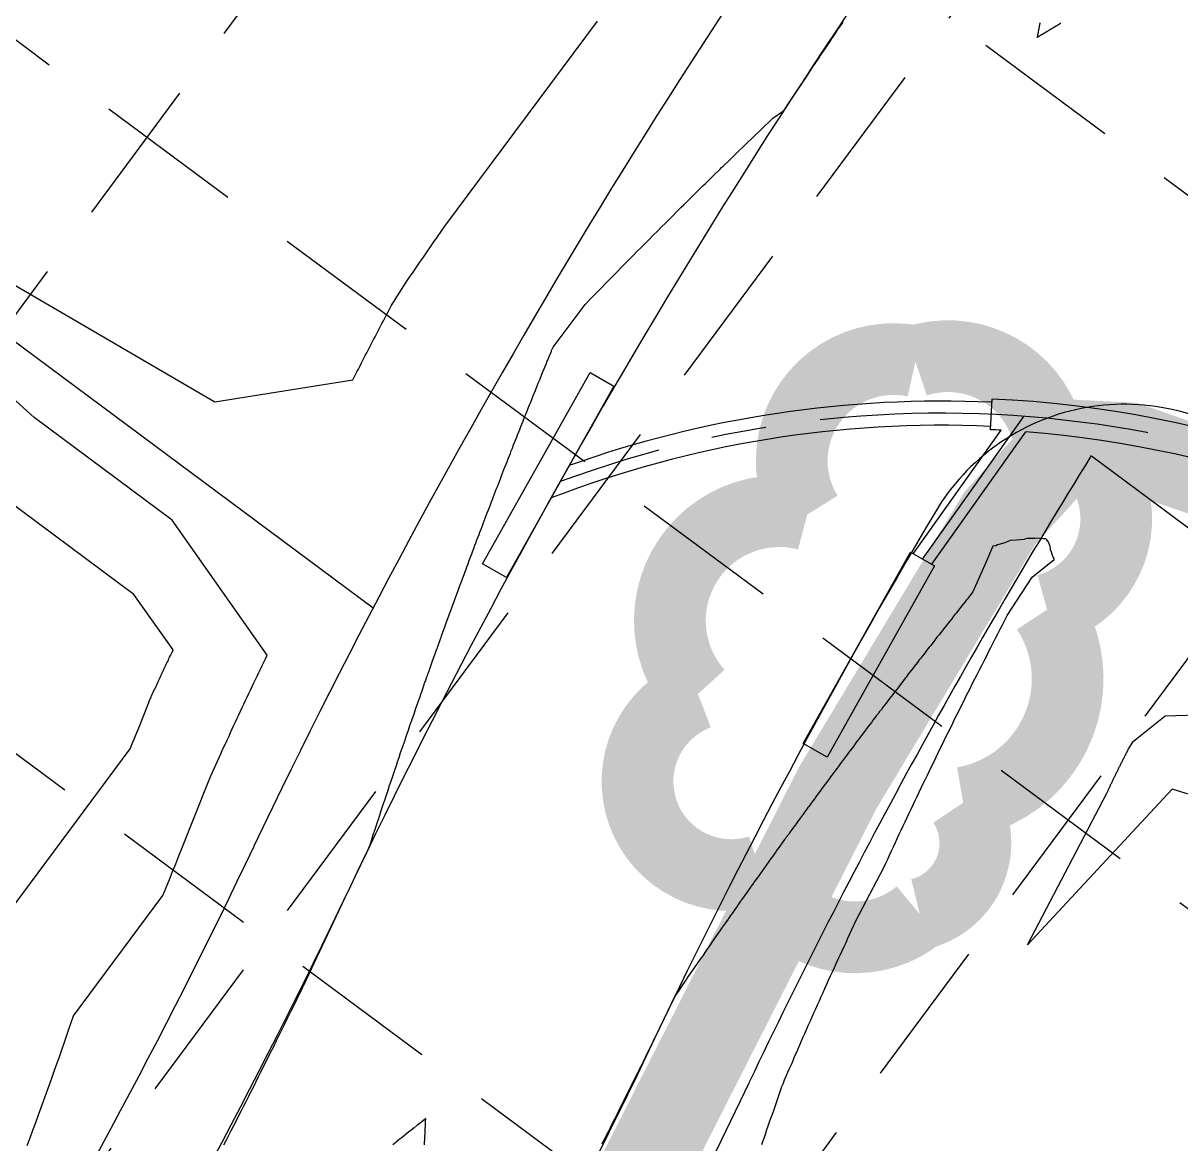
# Model space of a CAD drawing. Header units: feet. Extents: x 2260 to 6199, y 3666 to 7344.
# Drawn here: x 3605.8 to 3711.4, y 6517.3 to 6619.5 of the extents above; entities that cross this region are included whole.
import ezdxf

# ---------------------------------------------------------------- set-up
doc = ezdxf.new("R2010")
doc.units = ezdxf.units.FT
doc.header["$LTSCALE"] = 40
doc.header["$MEASUREMENT"] = 0
doc.linetypes.add('CENTER2', pattern=[1.125, 0.75, -0.125, 0.125, -0.125])
doc.linetypes.add('HIDDEN', pattern=[0.375, 0.25, -0.125])
for name, color, linetype in [('CL-STORM', 4, 'CENTER2'), ('EOP-PROP', 4, 'CONTINUOUS'), ('EROSION BLANKETS', 84, 'CONTINUOUS'), ('FLOW-ARROWS', 253, 'CONTINUOUS'), ('GRID', 254, 'HIDDEN'), ('INLET', 3, 'CONTINUOUS'), ('INLET PROTECTION', 5, 'CONTINUOUS'), ('lots-line', 4, 'CONTINUOUS'), ('PC', 43, 'CONTINUOUS'), ('ST-ROW', 2, 'CONTINUOUS'), ('STORM', 3, 'CONTINUOUS')]:
    doc.layers.add(name, color=color, linetype=linetype)

msp = doc.modelspace()

# ---------------------------------------------------------------- linework, layer by layer
at = {"layer": 'CL-STORM', "color": 7}
msp.add_line((3687.81, 6570.61), (3697.05, 6583.61), dxfattribs=at)
msp.add_arc((3689.55, 6483.9), 100, 53.3765, 110.3359, dxfattribs=at)
at = {"layer": 'EOP-PROP', "color": 7}
for centre, radius, start, end in [((4206.23, 6268.43), 632.23, 143.37652, 154.52686), ((3706.2, 6564.72), 20, 53.3765, 149.3513), ((4206.23, 6268.43), 601.23, 149.35128, 154.52686), ((3092.69, 6798.92), 601.23, 323.37652, 334.52686), ((3092.69, 6798.92), 632.23, 323.37652, 334.52686)]:
    msp.add_arc(centre, radius, start, end, dxfattribs=at)
at = {"layer": 'EROSION BLANKETS', "const_width": 8}
msp.add_lwpolyline([(3626.94, 6453.09), (3647.5, 6485.62), (3660.9, 6511.98), (3680.07, 6549.72), (3694.84, 6574.31), (3701.06, 6581.16), (3706.58, 6580.88), (3716.31, 6577.5), (3740.2, 6558.66), (3793.82, 6518.55), (3806.63, 6508.9)], dxfattribs=at)
at = {"layer": 'FLOW-ARROWS', "color": 7}
msp.add_lwpolyline([(3699.09, 6536.73, 0, 1.67, 0), (3695.97, 6532.83, 0, 0, 0), (3690.23, 6525.64, 0, 0, 0)], format="xyseb", dxfattribs=at)
at = {"layer": 'GRID', "linetype": 'HIDDEN', "ltscale": 1.35}
for p, q in [((3897.47, 6987.24), (2807.99, 5517.54)), ((3939.44, 6956.12), (2849.96, 5486.42)), ((3270.61, 6930.98), (5873.05, 5001.81)), ((3981.42, 6925.01), (2891.93, 5455.31)), ((3239.5, 6889.01), (5841.93, 4959.83)), ((3208.38, 6847.03), (5810.82, 4917.86))]:
    msp.add_line(p, q, dxfattribs=at)
at = {"layer": 'INLET', "color": 7}
for points in [[(3649.9, 6568.94), (3647.72, 6570.16), (3657.51, 6587.61), (3659.69, 6586.38)], [(3649.9, 6568.94), (3647.72, 6570.16), (3657.51, 6587.61), (3659.69, 6586.38)], [(3679.12, 6552.55), (3676.94, 6553.78), (3686.72, 6571.22), (3688.9, 6570)], [(3679.12, 6552.55), (3676.94, 6553.78), (3686.72, 6571.22), (3688.9, 6570)], [(3688.9, 6570), (3679.12, 6552.55), (3676.94, 6553.78), (3686.72, 6571.22)]]:
    msp.add_lwpolyline(points, close=True, dxfattribs=at)
at = {"layer": 'INLET PROTECTION', "color": 170, "ltscale": 100, "const_width": 6.54}
msp.add_lwpolyline([(3699.16, 6565.99, 0.520567), (3699.16, 6565.99, 0.765195), (3699.11, 6582.55, 0.417879), (3687.17, 6588.62, 0.6649), (3677.3, 6574.65, 0.744833), (3667.35, 6558.32, 0.975642), (3673.01, 6542.21, 0.520567), (3687.56, 6538.25, 0.520567), (3691.52, 6548.39, 0.540264), (3699.16, 6565.99)], format="xyb", close=True, dxfattribs=at)
at = {"layer": 'lots-line', "color": 7}
msp.add_line((3637.75, 6566.14), (3536.79, 6641.18), dxfattribs=at)
at = {"layer": 'PC', "color": 43, "flags": 128}
for points, elevation in [([(3606.22, 6517.15), (3606.48, 6517.85), (3606.74, 6518.55), (3607, 6519.24), (3607.25, 6519.93), (3607.5, 6520.61), (3607.74, 6521.28), (3607.99, 6521.95), (3608.22, 6522.62), (3608.46, 6523.28), (3608.69, 6523.93), (3608.92, 6524.58), (3609.15, 6525.22), (3609.37, 6525.86), (3609.59, 6526.49), (3609.8, 6527.12), (3610.02, 6527.74), (3610.23, 6528.36), (3610.44, 6528.97), (3618.58, 6539.93), (3618.88, 6540.66), (3619.18, 6541.39), (3619.47, 6542.11), (3619.76, 6542.83), (3620.04, 6543.54), (3620.31, 6544.23), (3622.69, 6550.19), (3622.96, 6550.86), (3623.11, 6551.19), (3623.26, 6551.52), (3623.4, 6551.85), (3623.55, 6552.18), (3623.7, 6552.51), (3623.85, 6552.84), (3624, 6553.17), (3624.15, 6553.49), (3624.31, 6553.82), (3624.46, 6554.15), (3624.61, 6554.47), (3624.76, 6554.8), (3624.91, 6555.13), (3625.06, 6555.45), (3625.21, 6555.77), (3625.36, 6556.1), (3625.51, 6556.42), (3625.66, 6556.74), (3625.81, 6557.07), (3625.96, 6557.39), (3626.11, 6557.71), (3626.27, 6558.03), (3626.42, 6558.35), (3626.57, 6558.67), (3626.72, 6558.99), (3626.87, 6559.31), (3627.02, 6559.63), (3627.18, 6559.94), (3627.33, 6560.26), (3627.48, 6560.58), (3627.63, 6560.89), (3627.78, 6561.21), (3627.94, 6561.52), (3628.09, 6561.84), (3619.42, 6574.16), (3606.86, 6583.5), (3572.89, 6614.35), (3623.32, 6584.94), (3635.89, 6586.93), (3636.02, 6587.18), (3636.15, 6587.43), (3636.27, 6587.68), (3636.4, 6587.93), (3636.53, 6588.17), (3636.65, 6588.42), (3636.78, 6588.67), (3636.91, 6588.92), (3637.03, 6589.16), (3637.16, 6589.41), (3637.29, 6589.65), (3637.41, 6589.9), (3637.54, 6590.14), (3637.67, 6590.39), (3637.79, 6590.63), (3637.92, 6590.87), (3638.05, 6591.11), (3638.17, 6591.36), (3638.3, 6591.6), (3638.43, 6591.84), (3638.55, 6592.08), (3638.68, 6592.32), (3638.81, 6592.56), (3638.93, 6592.8), (3639.06, 6593.03), (3639.19, 6593.27), (3639.31, 6593.51), (3639.4, 6593.68), (3640.76, 6595.84), (3641.07, 6596.3), (3641.38, 6596.75), (3641.69, 6597.21), (3642.01, 6597.67), (3642.32, 6598.13), (3642.64, 6598.59), (3642.97, 6599.06), (3643.29, 6599.52), (3643.62, 6599.99), (3643.95, 6600.47), (3644.28, 6600.94), (3658.18, 6619.64)], 564), ([(3624.13, 6517.2), (3624.35, 6517.61), (3624.59, 6518.09), (3624.81, 6518.52), (3625.05, 6518.98), (3625.28, 6519.42), (3625.51, 6519.87), (3625.74, 6520.33), (3625.96, 6520.76), (3626.17, 6521.17), (3626.41, 6521.65), (3626.61, 6522.04), (3626.86, 6522.54), (3627.05, 6522.92), (3627.31, 6523.44), (3627.49, 6523.79), (3627.76, 6524.33), (3628.04, 6524.89), (3628.21, 6525.23), (3628.37, 6525.55), (3628.65, 6526.12), (3628.95, 6526.72), (3629.1, 6527.02), (3629.4, 6527.64), (3629.54, 6527.92), (3629.67, 6528.18), (3629.98, 6528.81), (3630.3, 6529.47), (3630.42, 6529.71), (3630.75, 6530.39), (3630.86, 6530.61), (3630.96, 6530.83), (3631.3, 6531.51), (3631.64, 6532.23), (3631.73, 6532.41), (3632.37, 6533.77), (3635.48, 6540.33), (3635.5, 6540.36), (3635.92, 6541.27), (3636.14, 6541.73), (3636.14, 6541.74), (3636.15, 6541.74), (3636.37, 6542.21), (3636.37, 6542.21), (3636.59, 6542.67), (3636.81, 6543.14), (3636.81, 6543.14), (3636.82, 6543.15), (3637.04, 6543.61), (3637.04, 6543.61), (3637.26, 6544.08), (3637.26, 6544.08), (3637.39, 6544.35), (3637.46, 6544.56), (3637.46, 6544.56), (3637.62, 6545.05), (3637.62, 6545.06), (3637.63, 6545.06), (3637.79, 6545.56), (3637.95, 6546.04), (3637.95, 6546.06), (3638.11, 6546.54), (3638.11, 6546.55), (3638.12, 6546.57), (3638.28, 6547.05), (3638.28, 6547.07), (3638.44, 6547.55), (3638.45, 6547.58), (3638.61, 6548.05), (3638.76, 6548.52), (3638.77, 6548.55), (3638.93, 6549.01), (3638.94, 6549.05), (3638.95, 6549.08), (3639.1, 6549.54), (3639.25, 6550), (3639.27, 6550.04), (3639.42, 6550.49), (3639.44, 6550.54), (3639.59, 6550.99), (3639.6, 6551.04), (3639.62, 6551.09), (3639.77, 6551.54), (3639.92, 6551.97), (3639.94, 6552.03), (3640.09, 6552.47), (3640.11, 6552.53), (3640.25, 6552.96), (3640.28, 6553.03), (3640.42, 6553.45), (3640.45, 6553.52), (3640.59, 6553.95), (3640.62, 6554.02), (3640.76, 6554.44), (3640.79, 6554.52), (3640.81, 6554.6), (3640.96, 6555.02), (3641.1, 6555.43), (3641.13, 6555.51), (3641.16, 6555.6), (3641.3, 6556.01), (3641.44, 6556.41), (3641.47, 6556.51), (3641.51, 6556.6), (3641.65, 6557), (3641.78, 6557.4), (3641.82, 6557.5), (3641.85, 6557.6), (3641.99, 6558), (3642.13, 6558.39), (3642.17, 6558.49), (3642.2, 6558.6), (3642.34, 6558.99), (3642.47, 6559.37), (3642.52, 6559.49), (3642.65, 6559.86), (3642.69, 6559.98), (3642.73, 6560.1), (3642.87, 6560.48), (3642.91, 6560.6), (3643.04, 6560.97), (3643.17, 6561.34), (3643.22, 6561.47), (3643.35, 6561.83), (3643.4, 6561.97), (3643.52, 6562.32), (3643.57, 6562.46), (3643.7, 6562.82), (3643.75, 6562.96), (3643.75, 6562.97), (3643.88, 6563.32), (3643.93, 6563.45), (3643.98, 6563.6), (3644.11, 6563.95), (3644.23, 6564.29), (3644.29, 6564.44), (3644.34, 6564.6), (3644.47, 6564.94), (3644.59, 6565.27), (3644.65, 6565.43), (3644.71, 6565.6), (3644.83, 6565.93), (3644.95, 6566.26), (3645.01, 6566.42), (3645.13, 6566.75), (3645.19, 6566.92), (3645.25, 6567.09), (3645.37, 6567.41), (3645.49, 6567.73), (3645.55, 6567.91), (3645.62, 6568.09), (3645.73, 6568.4), (3645.85, 6568.71), (3645.92, 6568.9), (3646.03, 6569.2), (3646.1, 6569.39), (3646.21, 6569.69), (3646.29, 6569.89), (3646.4, 6570.18), (3646.47, 6570.38), (3646.54, 6570.58), (3646.65, 6570.87), (3646.73, 6571.08), (3646.84, 6571.37), (3646.92, 6571.58), (3647.02, 6571.86), (3647.13, 6572.14), (3647.21, 6572.36), (3647.32, 6572.63), (3647.4, 6572.85), (3647.48, 6573.07), (3647.58, 6573.34), (3647.67, 6573.57), (3647.77, 6573.84), (3647.87, 6574.1), (3647.96, 6574.33), (3648.06, 6574.59), (3648.15, 6574.82), (3648.25, 6575.08), (3648.34, 6575.32), (3648.43, 6575.55), (3648.53, 6575.81), (3648.62, 6576.05), (3648.71, 6576.3), (3648.81, 6576.55), (3648.9, 6576.79), (3649, 6577.04), (3649.1, 6577.29), (3649.19, 6577.53), (3649.29, 6577.78), (3649.38, 6578.02), (3649.48, 6578.27), (3649.58, 6578.53), (3649.67, 6578.77), (3649.76, 6578.99), (3649.86, 6579.26), (3649.95, 6579.48), (3650.05, 6579.75), (3650.14, 6579.97), (3650.25, 6580.24), (3650.33, 6580.46), (3650.44, 6580.73), (3650.55, 6581.01), (3650.63, 6581.23), (3650.72, 6581.44), (3650.83, 6581.72), (3650.91, 6581.92), (3651.02, 6582.21), (3651.1, 6582.41), (3651.22, 6582.7), (3651.3, 6582.9), (3651.41, 6583.19), (3651.49, 6583.39), (3651.61, 6583.68), (3651.69, 6583.88), (3651.81, 6584.17), (3651.88, 6584.36), (3652, 6584.67), (3652.08, 6584.85), (3652.2, 6585.16), (3652.27, 6585.34), (3652.4, 6585.65), (3652.53, 6585.96), (3652.6, 6586.14), (3652.67, 6586.31), (3652.79, 6586.63), (3652.93, 6586.95), (3652.99, 6587.12), (3653.06, 6587.29), (3653.19, 6587.61), (3653.33, 6587.94), (3653.39, 6588.1), (3653.53, 6588.43), (3653.59, 6588.59), (3653.66, 6588.75), (3653.79, 6589.08), (3653.93, 6589.42), (3653.99, 6589.57), (3654.04, 6589.67), (3654.14, 6589.92), (3655.07, 6591.15), (3657.07, 6593.82), (3657.53, 6594.3), (3657.8, 6594.57), (3658.24, 6595.02), (3658.52, 6595.31), (3658.94, 6595.75), (3659.25, 6596.06), (3659.65, 6596.47), (3659.97, 6596.8), (3660.36, 6597.19), (3660.7, 6597.54), (3661.07, 6597.91), (3661.43, 6598.27), (3661.81, 6598.66), (3662.16, 6599.01), (3662.56, 6599.41), (3662.89, 6599.74), (3663.31, 6600.16), (3663.62, 6600.48), (3664.06, 6600.91), (3664.35, 6601.21), (3664.81, 6601.66), (3665.08, 6601.94), (3665.34, 6602.2), (3665.82, 6602.67), (3666.06, 6602.91), (3666.55, 6603.39), (3666.78, 6603.62), (3667.29, 6604.12), (3667.82, 6604.65), (3668.02, 6604.84), (3668.21, 6605.03), (3668.76, 6605.56), (3669.34, 6606.13), (3669.5, 6606.29), (3669.65, 6606.43), (3670.24, 6607), (3670.86, 6607.6), (3670.98, 6607.72), (3671.62, 6608.34), (3671.72, 6608.44), (3672.38, 6609.07), (3672.46, 6609.15), (3673.14, 6609.81), (3673.2, 6609.87), (3673.26, 6609.93), (3673.95, 6610.58), (3674.17, 6610.79), (3674.18, 6610.8), (3675.06, 6611.42), (3675.06, 6611.42), (3675.07, 6611.43), (3675.2, 6611.52), (3675.66, 6612.22), (3675.67, 6612.24), (3676.21, 6613.06), (3676.74, 6613.85), (3676.77, 6613.89), (3677.29, 6614.67), (3677.32, 6614.72), (3677.83, 6615.49), (3677.88, 6615.56), (3678.38, 6616.31), (3678.43, 6616.39), (3678.93, 6617.12), (3678.99, 6617.22), (3679.48, 6617.94), (3679.55, 6618.05), (3679.63, 6618.16), (3680.11, 6618.87), (3680.58, 6619.56)], 563), ([(3698.5, 6619.48), (3698.5, 6619.45), (3698.49, 6619.43), (3698.49, 6619.41), (3698.49, 6619.39), (3698.48, 6619.37), (3698.48, 6619.35), (3698.47, 6619.33), (3698.47, 6619.31), (3698.47, 6619.28), (3698.46, 6619.26), (3698.46, 6619.24), (3698.45, 6619.22), (3698.45, 6619.2), (3698.45, 6619.18), (3698.44, 6619.16), (3698.44, 6619.14), (3698.43, 6619.11), (3698.43, 6619.09), (3698.43, 6619.07), (3698.42, 6619.05), (3698.42, 6619.03), (3698.41, 6619.01), (3698.41, 6618.98), (3698.41, 6618.96), (3698.4, 6618.94), (3698.4, 6618.92), (3698.39, 6618.9), (3698.39, 6618.88), (3698.39, 6618.86), (3698.38, 6618.83), (3698.38, 6618.81), (3698.38, 6618.79), (3698.37, 6618.77), (3698.37, 6618.75), (3698.36, 6618.73), (3698.36, 6618.71), (3698.36, 6618.69), (3698.35, 6618.66), (3698.35, 6618.64), (3698.34, 6618.62), (3698.34, 6618.6), (3698.34, 6618.58), (3698.33, 6618.56), (3698.33, 6618.54), (3698.32, 6618.51), (3698.32, 6618.49), (3698.32, 6618.47), (3698.31, 6618.45), (3698.31, 6618.43), (3698.3, 6618.41), (3698.3, 6618.38), (3698.3, 6618.36), (3698.29, 6618.34), (3698.29, 6618.32), (3698.29, 6618.3), (3698.28, 6618.28), (3698.28, 6618.25), (3698.27, 6618.23), (3698.27, 6618.21), (3698.27, 6618.19), (3698.26, 6618.17), (3698.26, 6618.16), (3698.26, 6618.17), (3698.28, 6618.18), (3698.3, 6618.19), (3698.32, 6618.2), (3698.34, 6618.21), (3698.36, 6618.22), (3698.38, 6618.23), (3698.4, 6618.25), (3698.41, 6618.26), (3698.43, 6618.27), (3698.43, 6618.27), (3698.45, 6618.28), (3698.45, 6618.28), (3698.47, 6618.29), (3698.47, 6618.29), (3698.49, 6618.3), (3698.49, 6618.3), (3698.51, 6618.31), (3698.51, 6618.31), (3698.53, 6618.33), (3698.53, 6618.33), (3698.55, 6618.34), (3698.55, 6618.34), (3698.57, 6618.35), (3698.57, 6618.35), (3698.59, 6618.36), (3698.59, 6618.36), (3698.6, 6618.37), (3698.6, 6618.37), (3698.62, 6618.38), (3698.62, 6618.38), (3698.64, 6618.4), (3698.64, 6618.4), (3698.66, 6618.41), (3698.66, 6618.41), (3698.68, 6618.42), (3698.68, 6618.42), (3698.7, 6618.43), (3698.7, 6618.43), (3698.72, 6618.44), (3698.72, 6618.44), (3698.74, 6618.45), (3698.74, 6618.45), (3698.76, 6618.46), (3698.76, 6618.46), (3698.78, 6618.48), (3698.78, 6618.48), (3698.79, 6618.49), (3698.79, 6618.49), (3698.81, 6618.5), (3698.81, 6618.5), (3698.83, 6618.51), (3698.83, 6618.51), (3698.85, 6618.52), (3698.85, 6618.52), (3698.87, 6618.53), (3698.87, 6618.53), (3698.89, 6618.54), (3698.89, 6618.55), (3698.91, 6618.56), (3698.91, 6618.56), (3698.93, 6618.57), (3698.93, 6618.57), (3698.95, 6618.58), (3698.95, 6618.58), (3698.97, 6618.59), (3698.97, 6618.59), (3698.98, 6618.6), (3698.99, 6618.6), (3699, 6618.61), (3699, 6618.61), (3699.02, 6618.63), (3699.02, 6618.63), (3699.04, 6618.64), (3699.04, 6618.64), (3699.06, 6618.65), (3699.06, 6618.65), (3699.08, 6618.66), (3699.08, 6618.66), (3699.1, 6618.67), (3699.1, 6618.67), (3699.12, 6618.68), (3699.12, 6618.68), (3699.14, 6618.69), (3699.14, 6618.69), (3699.16, 6618.71), (3699.16, 6618.71), (3699.17, 6618.72), (3699.18, 6618.72), (3699.19, 6618.73), (3699.19, 6618.73), (3699.21, 6618.74), (3699.21, 6618.74), (3699.23, 6618.75), (3699.23, 6618.75), (3699.25, 6618.76), (3699.25, 6618.76), (3699.27, 6618.77), (3699.27, 6618.77), (3699.29, 6618.79), (3699.29, 6618.79), (3699.31, 6618.8), (3699.31, 6618.8), (3699.33, 6618.81), (3699.33, 6618.81), (3699.35, 6618.82), (3699.35, 6618.82), (3699.37, 6618.83), (3699.37, 6618.83), (3699.38, 6618.84), (3699.38, 6618.84), (3699.4, 6618.85), (3699.4, 6618.86), (3699.42, 6618.87), (3699.42, 6618.87), (3699.44, 6618.88), (3699.44, 6618.88), (3699.46, 6618.89), (3699.46, 6618.89), (3699.48, 6618.9), (3699.48, 6618.9), (3699.5, 6618.91), (3699.5, 6618.91), (3699.52, 6618.92), (3699.52, 6618.92), (3699.54, 6618.94), (3699.54, 6618.94), (3699.56, 6618.95), (3699.56, 6618.95), (3699.57, 6618.96), (3699.58, 6618.96), (3699.59, 6618.97), (3699.59, 6618.97), (3699.61, 6618.98), (3699.61, 6618.98), (3699.63, 6618.99), (3699.63, 6618.99), (3699.65, 6619), (3699.65, 6619), (3699.67, 6619.02), (3699.67, 6619.02), (3699.69, 6619.03), (3699.71, 6619.04), (3699.71, 6619.04), (3699.73, 6619.05), (3699.73, 6619.05), (3699.74, 6619.06), (3699.75, 6619.06), (3699.76, 6619.07), (3699.76, 6619.07), (3699.78, 6619.08), (3699.78, 6619.08), (3699.8, 6619.1), (3699.8, 6619.1), (3699.82, 6619.11), (3699.82, 6619.11), (3699.84, 6619.12), (3699.84, 6619.12), (3699.86, 6619.13), (3699.86, 6619.13), (3699.88, 6619.14), (3699.88, 6619.14), (3699.9, 6619.15), (3699.9, 6619.15), (3699.92, 6619.16), (3699.92, 6619.16), (3699.94, 6619.18), (3699.94, 6619.18), (3699.95, 6619.19), (3699.96, 6619.19), (3699.97, 6619.2), (3699.97, 6619.2), (3699.99, 6619.21), (3699.99, 6619.21), (3700.01, 6619.22), (3700.01, 6619.22), (3700.03, 6619.23), (3700.03, 6619.23), (3700.05, 6619.24), (3700.05, 6619.24), (3700.07, 6619.26), (3700.07, 6619.26), (3700.09, 6619.27), (3700.09, 6619.27), (3700.11, 6619.28), (3700.11, 6619.28), (3700.13, 6619.29), (3700.13, 6619.29), (3700.14, 6619.3), (3700.15, 6619.3), (3700.16, 6619.31), (3700.16, 6619.31), (3700.18, 6619.32), (3700.18, 6619.32), (3700.2, 6619.34), (3700.2, 6619.34), (3700.22, 6619.35), (3700.22, 6619.35), (3700.24, 6619.36), (3700.24, 6619.36), (3700.26, 6619.37), (3700.26, 6619.37), (3700.28, 6619.38), (3700.28, 6619.38), (3700.3, 6619.39), (3700.3, 6619.39), (3700.32, 6619.4), (3700.32, 6619.4), (3700.33, 6619.42), (3700.34, 6619.42), (3700.35, 6619.43), (3700.36, 6619.43), (3700.37, 6619.44), (3700.37, 6619.44), (3700.39, 6619.45), (3700.39, 6619.45), (3700.41, 6619.46)], 563), ([(3594.7, 6525.18), (3615.6, 6553.3), (3615.73, 6553.6), (3615.85, 6553.9), (3615.97, 6554.2), (3616.09, 6554.49), (3616.2, 6554.79), (3616.32, 6555.07), (3617.29, 6557.53), (3617.4, 6557.8), (3617.47, 6557.94), (3617.53, 6558.07), (3617.59, 6558.21), (3617.65, 6558.34), (3617.71, 6558.48), (3617.77, 6558.61), (3617.84, 6558.75), (3617.9, 6558.88), (3617.96, 6559.02), (3618.02, 6559.15), (3618.08, 6559.29), (3618.15, 6559.42), (3618.21, 6559.56), (3618.27, 6559.69), (3618.33, 6559.82), (3618.39, 6559.96), (3618.46, 6560.09), (3618.52, 6560.22), (3618.58, 6560.36), (3618.64, 6560.49), (3618.71, 6560.62), (3618.77, 6560.75), (3618.83, 6560.88), (3618.89, 6561.02), (3618.95, 6561.15), (3619.02, 6561.28), (3619.08, 6561.41), (3619.14, 6561.54), (3619.2, 6561.67), (3619.27, 6561.8), (3619.33, 6561.93), (3619.39, 6562.06), (3619.45, 6562.19), (3619.52, 6562.32), (3615.95, 6567.39), (3582.45, 6592.29)], 565), ([(3673.17, 6517.25), (3673.29, 6517.59), (3673.41, 6517.92), (3673.53, 6518.26), (3673.64, 6518.6), (3673.76, 6518.94), (3673.88, 6519.29), (3674, 6519.64), (3674.13, 6519.99), (3674.25, 6520.35), (3674.37, 6520.71), (3674.5, 6521.07), (3674.62, 6521.44), (3674.74, 6521.81), (3674.99, 6522.53), (3675.1, 6522.77), (3675.25, 6523.12), (3675.4, 6523.47), (3675.55, 6523.82), (3675.7, 6524.18), (3675.86, 6524.53), (3676.01, 6524.89), (3676.16, 6525.25), (3676.32, 6525.6), (3676.48, 6525.96), (3676.63, 6526.32), (3676.79, 6526.68), (3676.95, 6527.05), (3677.11, 6527.41), (3677.27, 6527.77), (3677.43, 6528.14), (3677.6, 6528.5), (3677.76, 6528.87), (3677.92, 6529.24), (3678.09, 6529.61), (3678.25, 6529.98), (3678.42, 6530.35), (3678.59, 6530.72), (3678.75, 6531.1), (3678.92, 6531.47), (3679.09, 6531.85), (3679.26, 6532.22), (3679.43, 6532.6), (3679.61, 6532.98), (3679.78, 6533.36), (3679.95, 6533.74), (3680.13, 6534.12), (3680.3, 6534.51), (3680.48, 6534.89), (3680.66, 6535.28), (3680.84, 6535.66), (3681.02, 6536.05), (3681.2, 6536.44), (3681.38, 6536.83), (3681.56, 6537.22), (3681.74, 6537.62), (3684.29, 6542.49), (3684.46, 6542.87), (3684.64, 6543.24), (3684.81, 6543.62), (3684.98, 6544), (3685.16, 6544.38), (3685.34, 6544.76), (3685.51, 6545.14), (3685.69, 6545.52), (3685.87, 6545.9), (3686.05, 6546.28), (3686.23, 6546.66), (3686.41, 6547.05), (3686.59, 6547.43), (3686.77, 6547.81), (3686.96, 6548.2), (3687.14, 6548.59), (3687.32, 6548.97), (3687.51, 6549.36), (3687.7, 6549.75), (3687.88, 6550.14), (3688.07, 6550.53), (3688.26, 6550.92), (3688.45, 6551.31), (3688.64, 6551.7), (3688.83, 6552.09), (3689.02, 6552.48), (3689.21, 6552.88), (3689.4, 6553.27), (3689.59, 6553.67), (3689.79, 6554.06), (3689.98, 6554.46), (3690.18, 6554.86), (3690.38, 6555.26), (3690.57, 6555.66), (3690.77, 6556.06), (3690.97, 6556.46), (3691.17, 6556.86), (3691.37, 6557.26), (3691.57, 6557.66), (3691.77, 6558.07), (3691.97, 6558.47), (3692.18, 6558.87), (3692.38, 6559.28), (3692.59, 6559.69), (3692.79, 6560.09), (3693, 6560.5), (3693.21, 6560.91), (3693.42, 6561.32), (3693.63, 6561.73), (3693.84, 6562.14), (3694.05, 6562.55), (3694.26, 6562.97), (3694.47, 6563.38), (3694.68, 6563.79), (3694.9, 6564.21), (3695.11, 6564.62), (3695.33, 6565.04), (3695.54, 6565.45), (3697.8, 6568.97), (3699.82, 6570.56), (3699.81, 6570.65), (3699.73, 6570.78), (3699.61, 6571.11), (3699.61, 6571.16), (3699.47, 6571.45), (3699.47, 6571.53), (3699.45, 6571.78), (3699.27, 6572.21), (3699.15, 6572.35), (3699.13, 6572.37), (3699.09, 6572.43), (3699.08, 6572.44), (3698.85, 6572.46), (3698.83, 6572.46), (3698.12, 6572.51), (3698.03, 6572.48), (3697.36, 6572.49), (3697.21, 6572.45), (3697.04, 6572.39), (3696.37, 6572.34), (3695.79, 6572.3), (3695.52, 6572.18), (3695.23, 6572.04), (3694.65, 6571.91), (3694.48, 6571.82), (3694.22, 6571.78), (3693.6, 6570.35), (3692.41, 6567.61), (3692.32, 6567.49), (3692.11, 6567.23), (3691.9, 6566.97), (3691.8, 6566.85), (3691.7, 6566.72), (3691.49, 6566.46), (3691.29, 6566.2), (3691.19, 6566.07), (3691.08, 6565.94), (3690.88, 6565.68), (3690.77, 6565.55), (3690.57, 6565.3), (3690.47, 6565.16), (3690.27, 6564.91), (3690.16, 6564.77), (3689.96, 6564.52), (3689.77, 6564.28), (3689.65, 6564.13), (3689.46, 6563.89), (3689.35, 6563.74), (3689.16, 6563.51), (3689.04, 6563.36), (3688.93, 6563.2), (3688.74, 6562.97), (3688.56, 6562.73), (3688.43, 6562.58), (3688.31, 6562.42), (3688.13, 6562.19), (3688.01, 6562.03), (3687.83, 6561.8), (3687.65, 6561.57), (3687.52, 6561.41), (3687.35, 6561.18), (3687.22, 6561.02), (3687.05, 6560.8), (3686.92, 6560.62), (3686.75, 6560.41), (3686.61, 6560.23), (3686.45, 6560.02), (3686.31, 6559.84), (3686.15, 6559.63), (3686.01, 6559.45), (3685.87, 6559.27), (3685.71, 6559.06), (3685.55, 6558.85), (3685.41, 6558.66), (3685.26, 6558.47), (3685.1, 6558.27), (3684.95, 6558.07), (3684.8, 6557.88), (3684.65, 6557.68), (3684.5, 6557.48), (3684.35, 6557.29), (3684.2, 6557.09), (3684.06, 6556.9), (3683.9, 6556.7), (3683.76, 6556.51), (3683.6, 6556.3), (3683.46, 6556.12), (3683.3, 6555.91), (3683.16, 6555.72), (3683, 6555.51), (3682.84, 6555.3), (3682.7, 6555.12), (3682.54, 6554.9), (3682.41, 6554.72), (3682.27, 6554.55), (3682.11, 6554.33), (3681.98, 6554.15), (3681.81, 6553.93), (3681.68, 6553.76), (3681.51, 6553.53), (3681.39, 6553.37), (3681.21, 6553.14), (3681.04, 6552.9), (3680.92, 6552.74), (3680.8, 6552.58), (3680.62, 6552.34), (3680.44, 6552.1), (3680.32, 6551.95), (3680.21, 6551.79), (3680.03, 6551.55), (3679.91, 6551.4), (3679.73, 6551.15), (3679.54, 6550.9), (3679.43, 6550.75), (3679.33, 6550.6), (3679.14, 6550.35), (3678.95, 6550.1), (3678.84, 6549.95), (3678.65, 6549.69), (3678.55, 6549.55), (3678.45, 6549.42), (3678.25, 6549.15), (3678.16, 6549.02), (3677.96, 6548.75), (3677.76, 6548.48), (3677.67, 6548.35), (3677.47, 6548.08), (3677.37, 6547.95), (3677.17, 6547.68), (3677.08, 6547.55), (3676.99, 6547.43), (3676.79, 6547.15), (3676.7, 6547.03), (3676.49, 6546.75), (3676.29, 6546.46), (3676.2, 6546.35), (3676.12, 6546.23), (3675.91, 6545.95), (3675.7, 6545.65), (3675.62, 6545.54), (3675.4, 6545.25), (3675.33, 6545.14), (3675.25, 6545.04), (3675.03, 6544.74), (3674.82, 6544.44), (3674.74, 6544.33), (3674.52, 6544.03), (3674.45, 6543.93), (3674.23, 6543.62), (3674.16, 6543.53), (3673.94, 6543.21), (3673.87, 6543.12), (3673.81, 6543.03), (3673.58, 6542.72), (3673.52, 6542.63), (3673.29, 6542.31), (3673.23, 6542.23), (3673.01, 6541.91), (3672.95, 6541.83), (3672.72, 6541.5), (3672.48, 6541.18), (3672.43, 6541.1), (3672.37, 6541.02), (3672.14, 6540.69), (3672.09, 6540.62), (3671.85, 6540.29), (3671.8, 6540.22), (3671.56, 6539.88), (3671.32, 6539.54), (3671.28, 6539.47), (3671.23, 6539.41), (3670.99, 6539.07), (3670.95, 6539.01), (3670.7, 6538.66), (3670.46, 6538.31), (3670.42, 6538.25), (3670.38, 6538.2), (3670.13, 6537.84), (3670.09, 6537.79), (3669.85, 6537.44), (3669.59, 6537.07), (3669.56, 6537.03), (3669.53, 6536.98), (3669.28, 6536.62), (3669.25, 6536.58), (3668.99, 6536.21), (3668.96, 6536.17), (3668.71, 6535.8), (3668.68, 6535.76), (3668.42, 6535.39), (3668.16, 6535.01), (3668.14, 6534.98), (3667.87, 6534.6), (3667.85, 6534.57), (3667.84, 6534.54), (3667.57, 6534.16), (3667.55, 6534.14), (3667.29, 6533.75), (3667.27, 6533.73), (3667.01, 6533.34), (3666.73, 6532.94), (3666.72, 6532.93), (3666.71, 6532.91), (3666.44, 6532.52), (3666.17, 6532.11), (3666.16, 6532.1), (3665.88, 6531.7), (3665.88, 6531.69), (3665.6, 6531.28), (3665.6, 6531.28), (3665.32, 6530.87), (3665.32, 6530.87), (3665.29, 6530.82), (3665.09, 6530.43), (3664.88, 6529.98), (3664.88, 6529.98), (3664.88, 6529.98), (3664.66, 6529.54), (3664.45, 6529.1), (3664.45, 6529.09), (3664.44, 6529.09), (3664.23, 6528.65), (3664.23, 6528.64), (3664.01, 6528.2), (3663.87, 6527.9), (3663.87, 6527.9), (3663.86, 6527.88), (3663.44, 6527.01), (3663.43, 6527), (3663.22, 6526.56), (3663.21, 6526.54), (3663, 6526.12), (3662.79, 6525.69), (3662.78, 6525.67), (3662.76, 6525.64), (3662.56, 6525.22), (3662.54, 6525.18), (3662.34, 6524.77), (3662.13, 6524.36), (3662.12, 6524.32), (3661.92, 6523.92), (3661.89, 6523.87), (3661.7, 6523.47), (3661.67, 6523.42), (3661.65, 6523.38), (3661.45, 6522.98), (3661.42, 6522.92), (3661.23, 6522.53), (3661.2, 6522.47), (3661, 6522.08), (3660.97, 6522.02), (3660.78, 6521.63), (3660.75, 6521.57), (3660.56, 6521.19), (3660.52, 6521.12), (3660.33, 6520.74), (3660.3, 6520.67), (3660.11, 6520.29), (3660.07, 6520.22), (3659.89, 6519.84), (3659.85, 6519.76), (3659.66, 6519.4), (3659.48, 6519.04), (3659.44, 6518.95), (3659.36, 6518.8), (3659.34, 6518.76), (3659.31, 6518.7), (3659.19, 6518.46), (3659.16, 6518.4), (3659.04, 6518.17), (3658.92, 6517.93), (3658.89, 6517.87), (3658.77, 6517.64), (3658.74, 6517.57), (3658.62, 6517.35), (3658.58, 6517.28)], 563), ([(3737.51, 6541.31), (3710.58, 6549.63), (3697.39, 6535.44), (3704.61, 6549.26), (3704.64, 6549.33), (3704.68, 6549.4), (3704.71, 6549.46), (3704.74, 6549.53), (3704.77, 6549.6), (3704.8, 6549.67), (3704.83, 6549.74), (3704.87, 6549.8), (3704.9, 6549.87), (3704.93, 6549.94), (3704.96, 6550.01), (3704.99, 6550.08), (3705.03, 6550.15), (3705.06, 6550.22), (3705.09, 6550.29), (3705.13, 6550.36), (3705.16, 6550.43), (3705.19, 6550.5), (3705.23, 6550.57), (3705.26, 6550.64), (3705.29, 6550.71), (3705.33, 6550.78), (3705.36, 6550.85), (3705.4, 6550.92), (3705.43, 6550.99), (3705.46, 6551.06), (3705.5, 6551.13), (3705.53, 6551.2), (3705.57, 6551.27), (3705.6, 6551.34), (3705.64, 6551.41), (3705.67, 6551.49), (3705.71, 6551.56), (3705.74, 6551.63), (3705.78, 6551.7), (3705.82, 6551.77), (3705.85, 6551.84), (3705.89, 6551.92), (3705.92, 6551.99), (3705.96, 6552.06), (3706, 6552.13), (3706.03, 6552.21), (3706.07, 6552.28), (3706.11, 6552.35), (3706.14, 6552.43), (3706.18, 6552.5), (3706.22, 6552.57), (3706.26, 6552.65), (3706.29, 6552.72), (3706.33, 6552.8), (3706.37, 6552.87), (3706.41, 6552.94), (3706.45, 6553.02), (3706.48, 6553.09), (3706.52, 6553.17), (3706.56, 6553.24), (3706.6, 6553.32), (3706.64, 6553.39), (3707.05, 6554.02), (3709.94, 6556.32), (3713.86, 6556.44)], 562), ([(3642.43, 6517.22), (3642.44, 6517.55), (3642.45, 6517.57), (3642.46, 6517.91), (3642.46, 6517.93), (3642.48, 6518.27), (3642.48, 6518.28), (3642.5, 6518.62), (3642.5, 6518.63), (3642.52, 6518.98), (3642.52, 6518.99), (3642.53, 6519.34), (3642.53, 6519.34), (3642.55, 6519.62), (3642.32, 6519.44), (3642.05, 6519.22), (3641.78, 6519.01), (3641.76, 6518.99), (3641.48, 6518.77), (3641.22, 6518.56), (3640.96, 6518.35), (3640.7, 6518.14), (3640.64, 6518.1), (3640.38, 6517.89), (3640.13, 6517.69), (3639.88, 6517.49), (3639.8, 6517.42), (3639.54, 6517.22)], 563)]:
    msp.add_lwpolyline(points, dxfattribs=dict(at, elevation=elevation))
at = {"layer": 'ST-ROW', "color": 7}
msp.add_line((3703.2, 6580.03), (3803.97, 6505.13), dxfattribs=at)
for centre, radius, start, end in [((4206.23, 6268.43), 641.73, 143.37652, 154.52686), ((4206.23, 6268.43), 591.73, 148.22371, 154.52686), ((3092.69, 6798.92), 591.73, 323.37652, 334.52686), ((3092.69, 6798.92), 641.73, 323.37652, 334.52686)]:
    msp.add_arc(centre, radius, start, end, dxfattribs=at)
at = {"layer": 'STORM', "color": 7}
for p, q in [((3694.12, 6585.19), (3693.99, 6582.39)), ((3686.97, 6571.08), (3694.97, 6582.35)), ((3688.66, 6570.14), (3697.22, 6582.2))]:
    msp.add_line(p, q, dxfattribs=at)
for radius, start, end in [(101.1, 87.4162, 109.6084), (101.4, 53.3765, 87.4162), (98.9, 87.4162, 111.0911), (98.6, 86.846, 87.4162), (98.6, 53.3765, 85.5364)]:
    msp.add_arc((3689.55, 6483.9), radius, start, end, dxfattribs=at)

doc.saveas('drawing.dxf')
